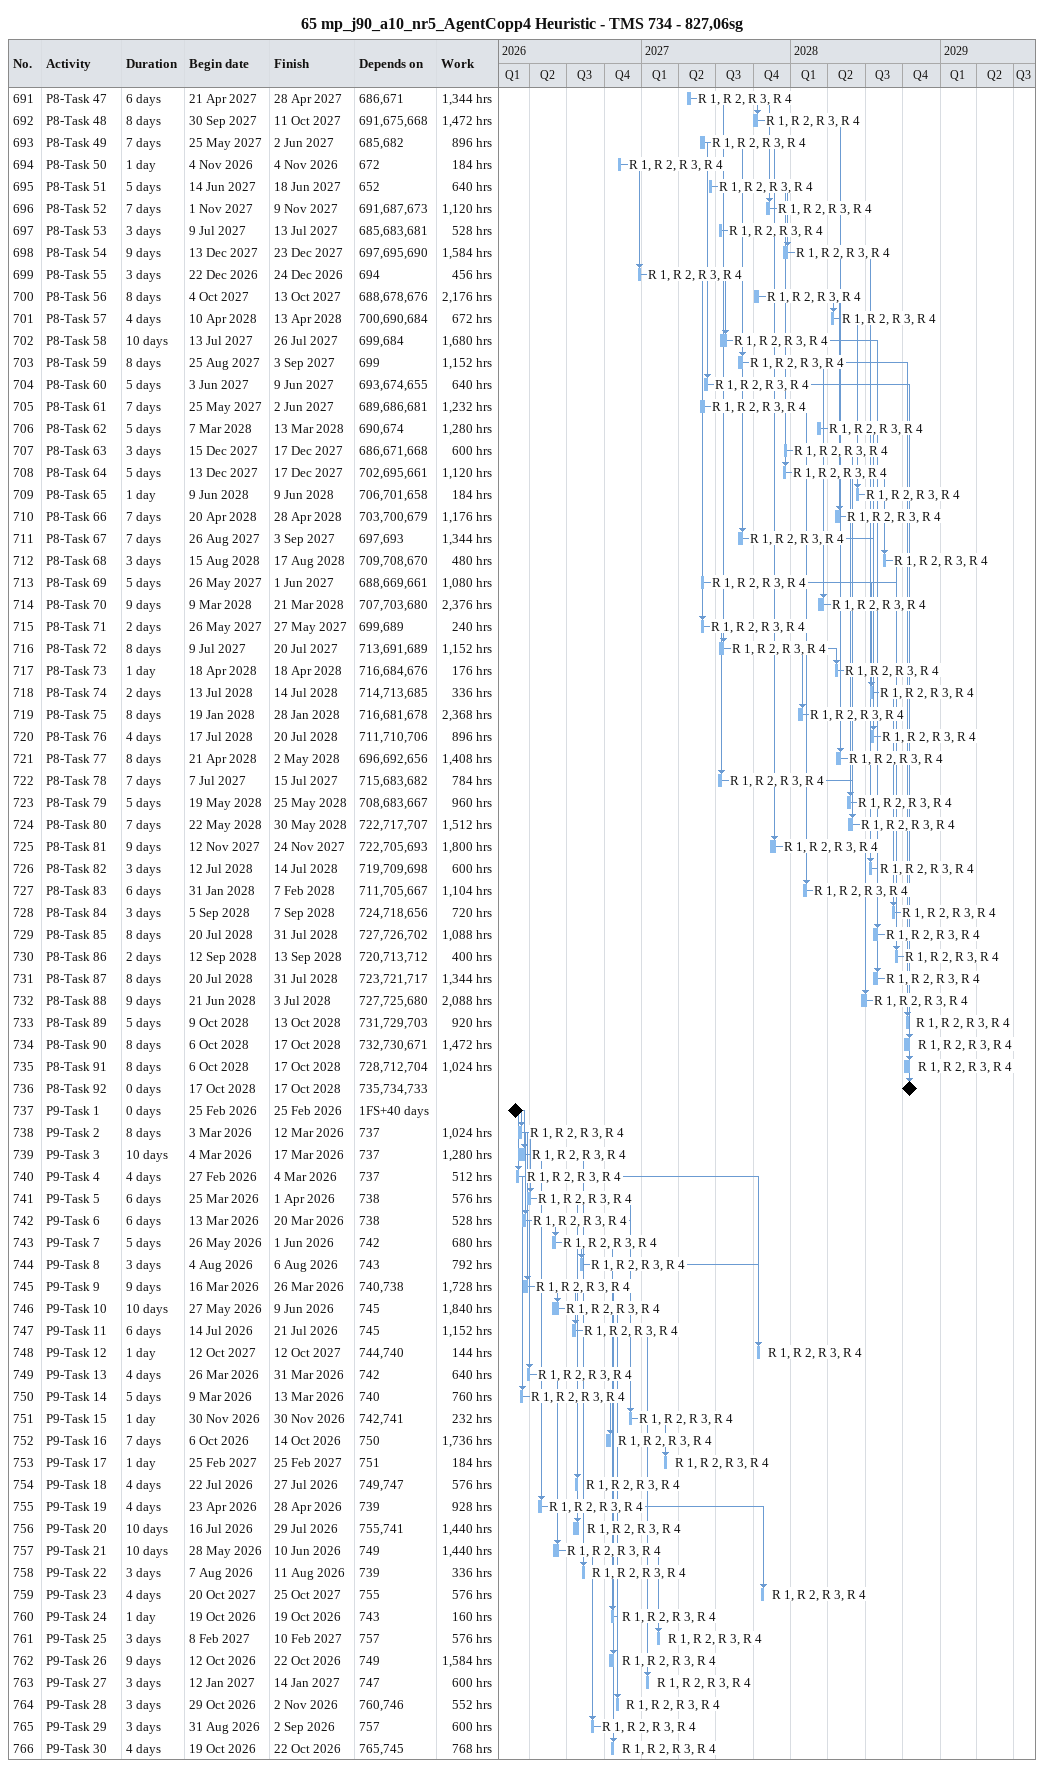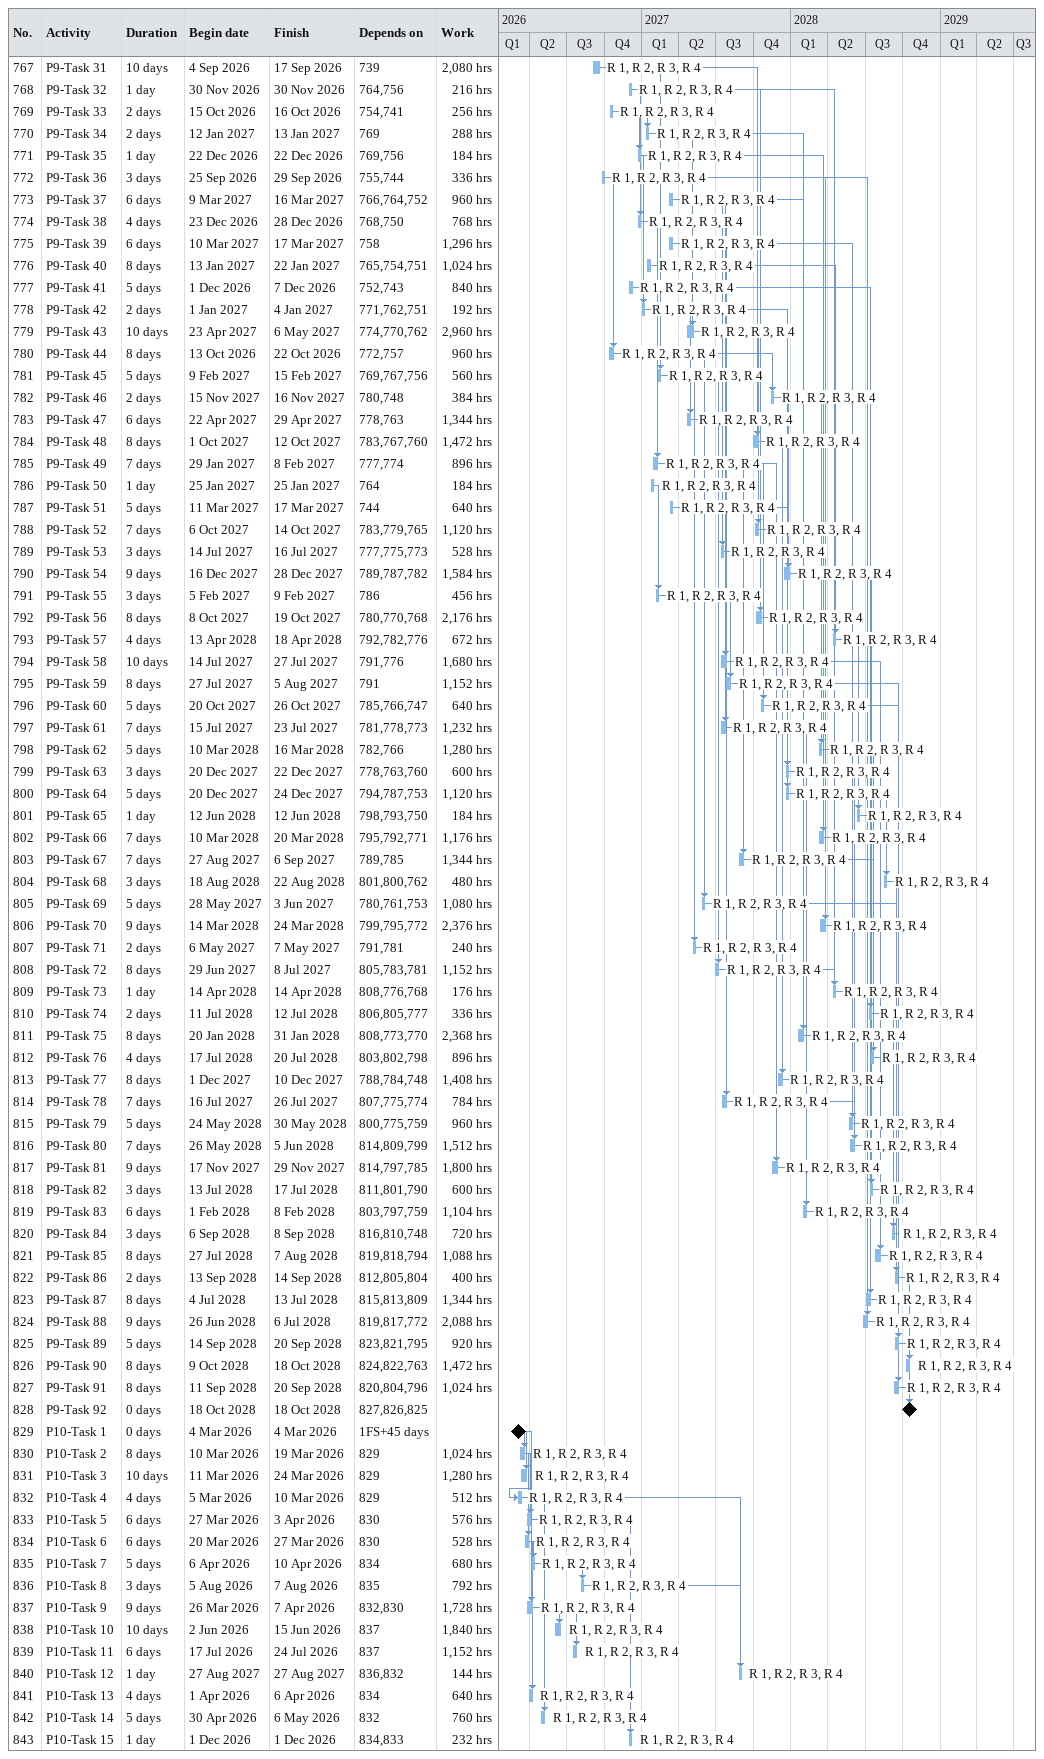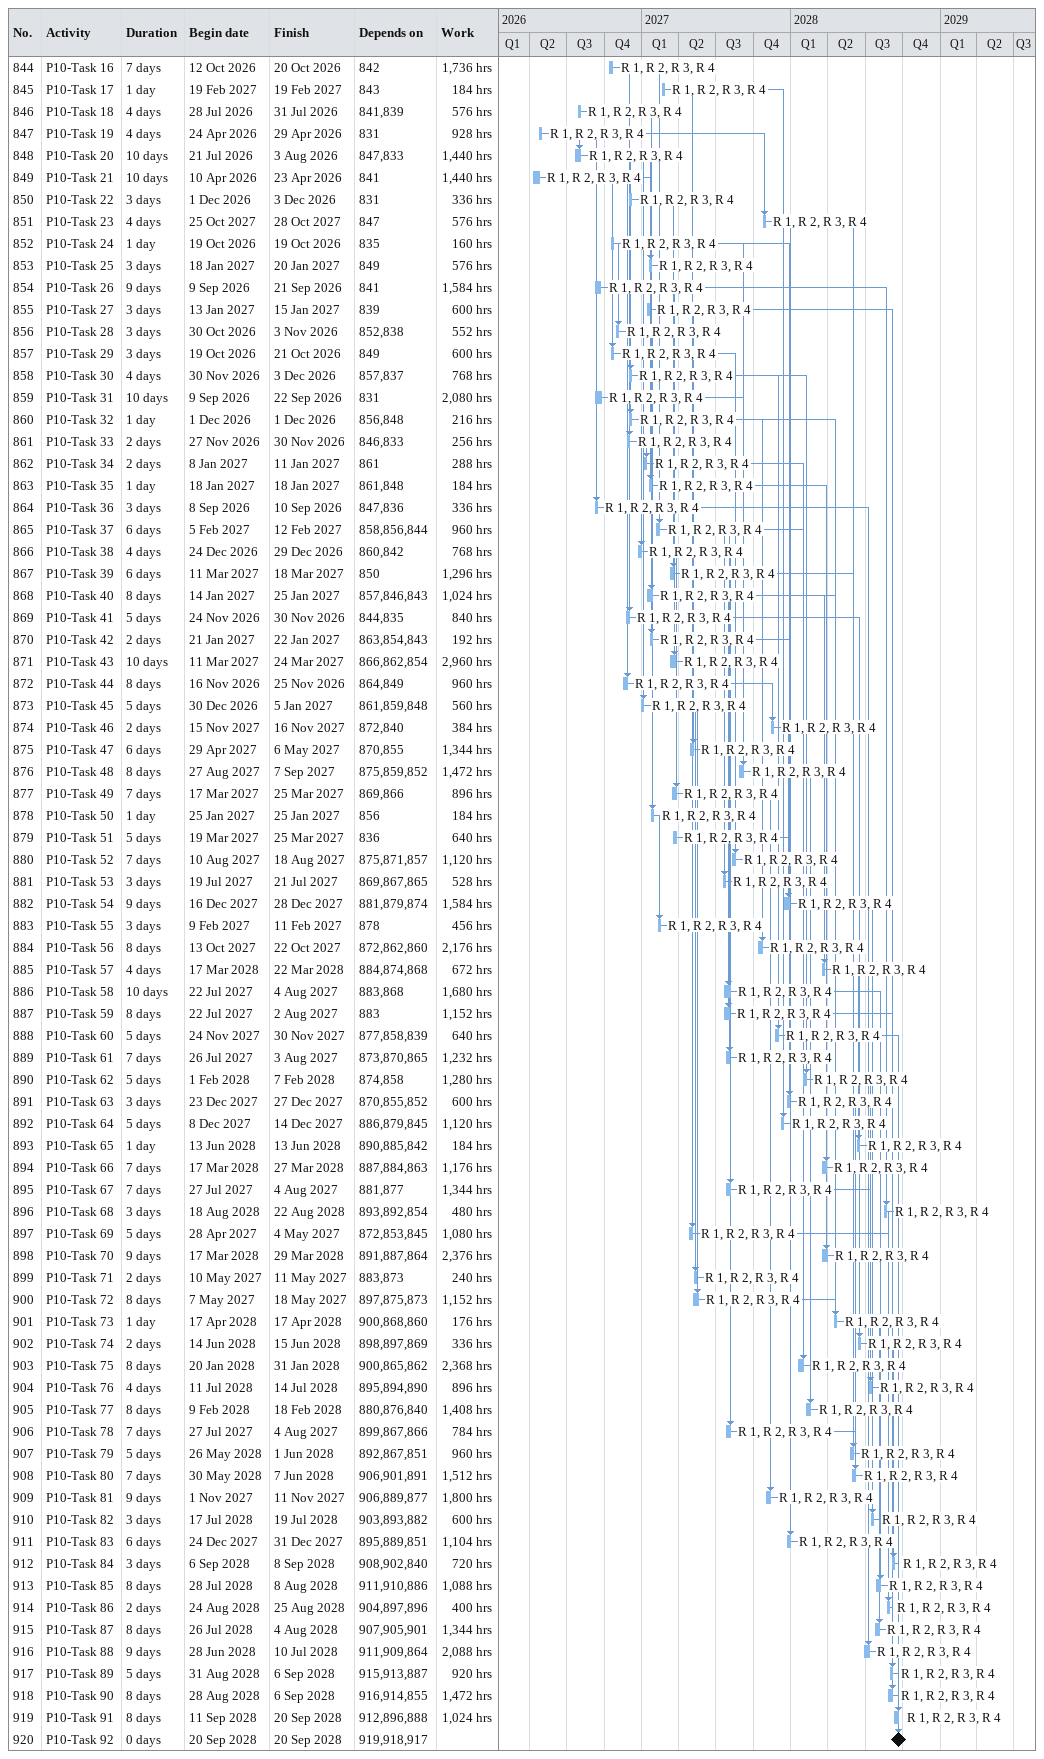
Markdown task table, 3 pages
65 mp_j90_a10_nr5_AgentCopp4 Heuristic - TMS 734 - 827,06sg

| ID | Task | Duration | Start | Finish | Predecessors | Resources | Work (h) |
|---|---|---|---|---|---|---|---|
| 691 | P8-Task 47 | 6d | 2027-04-21 | 2027-04-28 | 686, 671 | R 1, R 2, R 3, R 4 | 1344 |
| 692 | P8-Task 48 | 8d | 2027-09-30 | 2027-10-11 | 691, 675, 668 | R 1, R 2, R 3, R 4 | 1472 |
| 693 | P8-Task 49 | 7d | 2027-05-25 | 2027-06-02 | 685, 682 | R 1, R 2, R 3, R 4 | 896 |
| 694 | P8-Task 50 | 1d | 2026-11-04 | 2026-11-04 | 672 | R 1, R 2, R 3, R 4 | 184 |
| 695 | P8-Task 51 | 5d | 2027-06-14 | 2027-06-18 | 652 | R 1, R 2, R 3, R 4 | 640 |
| 696 | P8-Task 52 | 7d | 2027-11-01 | 2027-11-09 | 691, 687, 673 | R 1, R 2, R 3, R 4 | 1120 |
| 697 | P8-Task 53 | 3d | 2027-07-09 | 2027-07-13 | 685, 683, 681 | R 1, R 2, R 3, R 4 | 528 |
| 698 | P8-Task 54 | 9d | 2027-12-13 | 2027-12-23 | 697, 695, 690 | R 1, R 2, R 3, R 4 | 1584 |
| 699 | P8-Task 55 | 3d | 2026-12-22 | 2026-12-24 | 694 | R 1, R 2, R 3, R 4 | 456 |
| 700 | P8-Task 56 | 8d | 2027-10-04 | 2027-10-13 | 688, 678, 676 | R 1, R 2, R 3, R 4 | 2176 |
| 701 | P8-Task 57 | 4d | 2028-04-10 | 2028-04-13 | 700, 690, 684 | R 1, R 2, R 3, R 4 | 672 |
| 702 | P8-Task 58 | 10d | 2027-07-13 | 2027-07-26 | 699, 684 | R 1, R 2, R 3, R 4 | 1680 |
| 703 | P8-Task 59 | 8d | 2027-08-25 | 2027-09-03 | 699 | R 1, R 2, R 3, R 4 | 1152 |
| 704 | P8-Task 60 | 5d | 2027-06-03 | 2027-06-09 | 693, 674, 655 | R 1, R 2, R 3, R 4 | 640 |
| 705 | P8-Task 61 | 7d | 2027-05-25 | 2027-06-02 | 689, 686, 681 | R 1, R 2, R 3, R 4 | 1232 |
| 706 | P8-Task 62 | 5d | 2028-03-07 | 2028-03-13 | 690, 674 | R 1, R 2, R 3, R 4 | 1280 |
| 707 | P8-Task 63 | 3d | 2027-12-15 | 2027-12-17 | 686, 671, 668 | R 1, R 2, R 3, R 4 | 600 |
| 708 | P8-Task 64 | 5d | 2027-12-13 | 2027-12-17 | 702, 695, 661 | R 1, R 2, R 3, R 4 | 1120 |
| 709 | P8-Task 65 | 1d | 2028-06-09 | 2028-06-09 | 706, 701, 658 | R 1, R 2, R 3, R 4 | 184 |
| 710 | P8-Task 66 | 7d | 2028-04-20 | 2028-04-28 | 703, 700, 679 | R 1, R 2, R 3, R 4 | 1176 |
| 711 | P8-Task 67 | 7d | 2027-08-26 | 2027-09-03 | 697, 693 | R 1, R 2, R 3, R 4 | 1344 |
| 712 | P8-Task 68 | 3d | 2028-08-15 | 2028-08-17 | 709, 708, 670 | R 1, R 2, R 3, R 4 | 480 |
| 713 | P8-Task 69 | 5d | 2027-05-26 | 2027-06-01 | 688, 669, 661 | R 1, R 2, R 3, R 4 | 1080 |
| 714 | P8-Task 70 | 9d | 2028-03-09 | 2028-03-21 | 707, 703, 680 | R 1, R 2, R 3, R 4 | 2376 |
| 715 | P8-Task 71 | 2d | 2027-05-26 | 2027-05-27 | 699, 689 | R 1, R 2, R 3, R 4 | 240 |
| 716 | P8-Task 72 | 8d | 2027-07-09 | 2027-07-20 | 713, 691, 689 | R 1, R 2, R 3, R 4 | 1152 |
| 717 | P8-Task 73 | 1d | 2028-04-18 | 2028-04-18 | 716, 684, 676 | R 1, R 2, R 3, R 4 | 176 |
| 718 | P8-Task 74 | 2d | 2028-07-13 | 2028-07-14 | 714, 713, 685 | R 1, R 2, R 3, R 4 | 336 |
| 719 | P8-Task 75 | 8d | 2028-01-19 | 2028-01-28 | 716, 681, 678 | R 1, R 2, R 3, R 4 | 2368 |
| 720 | P8-Task 76 | 4d | 2028-07-17 | 2028-07-20 | 711, 710, 706 | R 1, R 2, R 3, R 4 | 896 |
| 721 | P8-Task 77 | 8d | 2028-04-21 | 2028-05-02 | 696, 692, 656 | R 1, R 2, R 3, R 4 | 1408 |
| 722 | P8-Task 78 | 7d | 2027-07-07 | 2027-07-15 | 715, 683, 682 | R 1, R 2, R 3, R 4 | 784 |
| 723 | P8-Task 79 | 5d | 2028-05-19 | 2028-05-25 | 708, 683, 667 | R 1, R 2, R 3, R 4 | 960 |
| 724 | P8-Task 80 | 7d | 2028-05-22 | 2028-05-30 | 722, 717, 707 | R 1, R 2, R 3, R 4 | 1512 |
| 725 | P8-Task 81 | 9d | 2027-11-12 | 2027-11-24 | 722, 705, 693 | R 1, R 2, R 3, R 4 | 1800 |
| 726 | P8-Task 82 | 3d | 2028-07-12 | 2028-07-14 | 719, 709, 698 | R 1, R 2, R 3, R 4 | 600 |
| 727 | P8-Task 83 | 6d | 2028-01-31 | 2028-02-07 | 711, 705, 667 | R 1, R 2, R 3, R 4 | 1104 |
| 728 | P8-Task 84 | 3d | 2028-09-05 | 2028-09-07 | 724, 718, 656 | R 1, R 2, R 3, R 4 | 720 |
| 729 | P8-Task 85 | 8d | 2028-07-20 | 2028-07-31 | 727, 726, 702 | R 1, R 2, R 3, R 4 | 1088 |
| 730 | P8-Task 86 | 2d | 2028-09-12 | 2028-09-13 | 720, 713, 712 | R 1, R 2, R 3, R 4 | 400 |
| 731 | P8-Task 87 | 8d | 2028-07-20 | 2028-07-31 | 723, 721, 717 | R 1, R 2, R 3, R 4 | 1344 |
| 732 | P8-Task 88 | 9d | 2028-06-21 | 2028-07-03 | 727, 725, 680 | R 1, R 2, R 3, R 4 | 2088 |
| 733 | P8-Task 89 | 5d | 2028-10-09 | 2028-10-13 | 731, 729, 703 | R 1, R 2, R 3, R 4 | 920 |
| 734 | P8-Task 90 | 8d | 2028-10-06 | 2028-10-17 | 732, 730, 671 | R 1, R 2, R 3, R 4 | 1472 |
| 735 | P8-Task 91 | 8d | 2028-10-06 | 2028-10-17 | 728, 712, 704 | R 1, R 2, R 3, R 4 | 1024 |
| 736 | P8-Task 92 | 0d | 2028-10-17 | 2028-10-17 | 735, 734, 733 |  |  |
| 737 | P9-Task 1 | 0d | 2026-02-25 | 2026-02-25 | 1FS+40d |  |  |
| 738 | P9-Task 2 | 8d | 2026-03-03 | 2026-03-12 | 737 | R 1, R 2, R 3, R 4 | 1024 |
| 739 | P9-Task 3 | 10d | 2026-03-04 | 2026-03-17 | 737 | R 1, R 2, R 3, R 4 | 1280 |
| 740 | P9-Task 4 | 4d | 2026-02-27 | 2026-03-04 | 737 | R 1, R 2, R 3, R 4 | 512 |
| 741 | P9-Task 5 | 6d | 2026-03-25 | 2026-04-01 | 738 | R 1, R 2, R 3, R 4 | 576 |
| 742 | P9-Task 6 | 6d | 2026-03-13 | 2026-03-20 | 738 | R 1, R 2, R 3, R 4 | 528 |
| 743 | P9-Task 7 | 5d | 2026-05-26 | 2026-06-01 | 742 | R 1, R 2, R 3, R 4 | 680 |
| 744 | P9-Task 8 | 3d | 2026-08-04 | 2026-08-06 | 743 | R 1, R 2, R 3, R 4 | 792 |
| 745 | P9-Task 9 | 9d | 2026-03-16 | 2026-03-26 | 740, 738 | R 1, R 2, R 3, R 4 | 1728 |
| 746 | P9-Task 10 | 10d | 2026-05-27 | 2026-06-09 | 745 | R 1, R 2, R 3, R 4 | 1840 |
| 747 | P9-Task 11 | 6d | 2026-07-14 | 2026-07-21 | 745 | R 1, R 2, R 3, R 4 | 1152 |
| 748 | P9-Task 12 | 1d | 2027-10-12 | 2027-10-12 | 744, 740 | R 1, R 2, R 3, R 4 | 144 |
| 749 | P9-Task 13 | 4d | 2026-03-26 | 2026-03-31 | 742 | R 1, R 2, R 3, R 4 | 640 |
| 750 | P9-Task 14 | 5d | 2026-03-09 | 2026-03-13 | 740 | R 1, R 2, R 3, R 4 | 760 |
| 751 | P9-Task 15 | 1d | 2026-11-30 | 2026-11-30 | 742, 741 | R 1, R 2, R 3, R 4 | 232 |
| 752 | P9-Task 16 | 7d | 2026-10-06 | 2026-10-14 | 750 | R 1, R 2, R 3, R 4 | 1736 |
| 753 | P9-Task 17 | 1d | 2027-02-25 | 2027-02-25 | 751 | R 1, R 2, R 3, R 4 | 184 |
| 754 | P9-Task 18 | 4d | 2026-07-22 | 2026-07-27 | 749, 747 | R 1, R 2, R 3, R 4 | 576 |
| 755 | P9-Task 19 | 4d | 2026-04-23 | 2026-04-28 | 739 | R 1, R 2, R 3, R 4 | 928 |
| 756 | P9-Task 20 | 10d | 2026-07-16 | 2026-07-29 | 755, 741 | R 1, R 2, R 3, R 4 | 1440 |
| 757 | P9-Task 21 | 10d | 2026-05-28 | 2026-06-10 | 749 | R 1, R 2, R 3, R 4 | 1440 |
| 758 | P9-Task 22 | 3d | 2026-08-07 | 2026-08-11 | 739 | R 1, R 2, R 3, R 4 | 336 |
| 759 | P9-Task 23 | 4d | 2027-10-20 | 2027-10-25 | 755 | R 1, R 2, R 3, R 4 | 576 |
| 760 | P9-Task 24 | 1d | 2026-10-19 | 2026-10-19 | 743 | R 1, R 2, R 3, R 4 | 160 |
| 761 | P9-Task 25 | 3d | 2027-02-08 | 2027-02-10 | 757 | R 1, R 2, R 3, R 4 | 576 |
| 762 | P9-Task 26 | 9d | 2026-10-12 | 2026-10-22 | 749 | R 1, R 2, R 3, R 4 | 1584 |
| 763 | P9-Task 27 | 3d | 2027-01-12 | 2027-01-14 | 747 | R 1, R 2, R 3, R 4 | 600 |
| 764 | P9-Task 28 | 3d | 2026-10-29 | 2026-11-02 | 760, 746 | R 1, R 2, R 3, R 4 | 552 |
| 765 | P9-Task 29 | 3d | 2026-08-31 | 2026-09-02 | 757 | R 1, R 2, R 3, R 4 | 600 |
| 766 | P9-Task 30 | 4d | 2026-10-19 | 2026-10-22 | 765, 745 | R 1, R 2, R 3, R 4 | 768 |
| 767 | P9-Task 31 | 10d | 2026-09-04 | 2026-09-17 | 739 | R 1, R 2, R 3, R 4 | 2080 |
| 768 | P9-Task 32 | 1d | 2026-11-30 | 2026-11-30 | 764, 756 | R 1, R 2, R 3, R 4 | 216 |
| 769 | P9-Task 33 | 2d | 2026-10-15 | 2026-10-16 | 754, 741 | R 1, R 2, R 3, R 4 | 256 |
| 770 | P9-Task 34 | 2d | 2027-01-12 | 2027-01-13 | 769 | R 1, R 2, R 3, R 4 | 288 |
| 771 | P9-Task 35 | 1d | 2026-12-22 | 2026-12-22 | 769, 756 | R 1, R 2, R 3, R 4 | 184 |
| 772 | P9-Task 36 | 3d | 2026-09-25 | 2026-09-29 | 755, 744 | R 1, R 2, R 3, R 4 | 336 |
| 773 | P9-Task 37 | 6d | 2027-03-09 | 2027-03-16 | 766, 764, 752 | R 1, R 2, R 3, R 4 | 960 |
| 774 | P9-Task 38 | 4d | 2026-12-23 | 2026-12-28 | 768, 750 | R 1, R 2, R 3, R 4 | 768 |
| 775 | P9-Task 39 | 6d | 2027-03-10 | 2027-03-17 | 758 | R 1, R 2, R 3, R 4 | 1296 |
| 776 | P9-Task 40 | 8d | 2027-01-13 | 2027-01-22 | 765, 754, 751 | R 1, R 2, R 3, R 4 | 1024 |
| 777 | P9-Task 41 | 5d | 2026-12-01 | 2026-12-07 | 752, 743 | R 1, R 2, R 3, R 4 | 840 |
| 778 | P9-Task 42 | 2d | 2027-01-01 | 2027-01-04 | 771, 762, 751 | R 1, R 2, R 3, R 4 | 192 |
| 779 | P9-Task 43 | 10d | 2027-04-23 | 2027-05-06 | 774, 770, 762 | R 1, R 2, R 3, R 4 | 2960 |
| 780 | P9-Task 44 | 8d | 2026-10-13 | 2026-10-22 | 772, 757 | R 1, R 2, R 3, R 4 | 960 |
| 781 | P9-Task 45 | 5d | 2027-02-09 | 2027-02-15 | 769, 767, 756 | R 1, R 2, R 3, R 4 | 560 |
| 782 | P9-Task 46 | 2d | 2027-11-15 | 2027-11-16 | 780, 748 | R 1, R 2, R 3, R 4 | 384 |
| 783 | P9-Task 47 | 6d | 2027-04-22 | 2027-04-29 | 778, 763 | R 1, R 2, R 3, R 4 | 1344 |
| 784 | P9-Task 48 | 8d | 2027-10-01 | 2027-10-12 | 783, 767, 760 | R 1, R 2, R 3, R 4 | 1472 |
| 785 | P9-Task 49 | 7d | 2027-01-29 | 2027-02-08 | 777, 774 | R 1, R 2, R 3, R 4 | 896 |
| 786 | P9-Task 50 | 1d | 2027-01-25 | 2027-01-25 | 764 | R 1, R 2, R 3, R 4 | 184 |
| 787 | P9-Task 51 | 5d | 2027-03-11 | 2027-03-17 | 744 | R 1, R 2, R 3, R 4 | 640 |
| 788 | P9-Task 52 | 7d | 2027-10-06 | 2027-10-14 | 783, 779, 765 | R 1, R 2, R 3, R 4 | 1120 |
| 789 | P9-Task 53 | 3d | 2027-07-14 | 2027-07-16 | 777, 775, 773 | R 1, R 2, R 3, R 4 | 528 |
| 790 | P9-Task 54 | 9d | 2027-12-16 | 2027-12-28 | 789, 787, 782 | R 1, R 2, R 3, R 4 | 1584 |
| 791 | P9-Task 55 | 3d | 2027-02-05 | 2027-02-09 | 786 | R 1, R 2, R 3, R 4 | 456 |
| 792 | P9-Task 56 | 8d | 2027-10-08 | 2027-10-19 | 780, 770, 768 | R 1, R 2, R 3, R 4 | 2176 |
| 793 | P9-Task 57 | 4d | 2028-04-13 | 2028-04-18 | 792, 782, 776 | R 1, R 2, R 3, R 4 | 672 |
| 794 | P9-Task 58 | 10d | 2027-07-14 | 2027-07-27 | 791, 776 | R 1, R 2, R 3, R 4 | 1680 |
| 795 | P9-Task 59 | 8d | 2027-07-27 | 2027-08-05 | 791 | R 1, R 2, R 3, R 4 | 1152 |
| 796 | P9-Task 60 | 5d | 2027-10-20 | 2027-10-26 | 785, 766, 747 | R 1, R 2, R 3, R 4 | 640 |
| 797 | P9-Task 61 | 7d | 2027-07-15 | 2027-07-23 | 781, 778, 773 | R 1, R 2, R 3, R 4 | 1232 |
| 798 | P9-Task 62 | 5d | 2028-03-10 | 2028-03-16 | 782, 766 | R 1, R 2, R 3, R 4 | 1280 |
| 799 | P9-Task 63 | 3d | 2027-12-20 | 2027-12-22 | 778, 763, 760 | R 1, R 2, R 3, R 4 | 600 |
| 800 | P9-Task 64 | 5d | 2027-12-20 | 2027-12-24 | 794, 787, 753 | R 1, R 2, R 3, R 4 | 1120 |
| 801 | P9-Task 65 | 1d | 2028-06-12 | 2028-06-12 | 798, 793, 750 | R 1, R 2, R 3, R 4 | 184 |
| 802 | P9-Task 66 | 7d | 2028-03-10 | 2028-03-20 | 795, 792, 771 | R 1, R 2, R 3, R 4 | 1176 |
| 803 | P9-Task 67 | 7d | 2027-08-27 | 2027-09-06 | 789, 785 | R 1, R 2, R 3, R 4 | 1344 |
| 804 | P9-Task 68 | 3d | 2028-08-18 | 2028-08-22 | 801, 800, 762 | R 1, R 2, R 3, R 4 | 480 |
| 805 | P9-Task 69 | 5d | 2027-05-28 | 2027-06-03 | 780, 761, 753 | R 1, R 2, R 3, R 4 | 1080 |
| 806 | P9-Task 70 | 9d | 2028-03-14 | 2028-03-24 | 799, 795, 772 | R 1, R 2, R 3, R 4 | 2376 |
| 807 | P9-Task 71 | 2d | 2027-05-06 | 2027-05-07 | 791, 781 | R 1, R 2, R 3, R 4 | 240 |
| 808 | P9-Task 72 | 8d | 2027-06-29 | 2027-07-08 | 805, 783, 781 | R 1, R 2, R 3, R 4 | 1152 |
| 809 | P9-Task 73 | 1d | 2028-04-14 | 2028-04-14 | 808, 776, 768 | R 1, R 2, R 3, R 4 | 176 |
| 810 | P9-Task 74 | 2d | 2028-07-11 | 2028-07-12 | 806, 805, 777 | R 1, R 2, R 3, R 4 | 336 |
| 811 | P9-Task 75 | 8d | 2028-01-20 | 2028-01-31 | 808, 773, 770 | R 1, R 2, R 3, R 4 | 2368 |
| 812 | P9-Task 76 | 4d | 2028-07-17 | 2028-07-20 | 803, 802, 798 | R 1, R 2, R 3, R 4 | 896 |
| 813 | P9-Task 77 | 8d | 2027-12-01 | 2027-12-10 | 788, 784, 748 | R 1, R 2, R 3, R 4 | 1408 |
| 814 | P9-Task 78 | 7d | 2027-07-16 | 2027-07-26 | 807, 775, 774 | R 1, R 2, R 3, R 4 | 784 |
| 815 | P9-Task 79 | 5d | 2028-05-24 | 2028-05-30 | 800, 775, 759 | R 1, R 2, R 3, R 4 | 960 |
| 816 | P9-Task 80 | 7d | 2028-05-26 | 2028-06-05 | 814, 809, 799 | R 1, R 2, R 3, R 4 | 1512 |
| 817 | P9-Task 81 | 9d | 2027-11-17 | 2027-11-29 | 814, 797, 785 | R 1, R 2, R 3, R 4 | 1800 |
| 818 | P9-Task 82 | 3d | 2028-07-13 | 2028-07-17 | 811, 801, 790 | R 1, R 2, R 3, R 4 | 600 |
| 819 | P9-Task 83 | 6d | 2028-02-01 | 2028-02-08 | 803, 797, 759 | R 1, R 2, R 3, R 4 | 1104 |
| 820 | P9-Task 84 | 3d | 2028-09-06 | 2028-09-08 | 816, 810, 748 | R 1, R 2, R 3, R 4 | 720 |
| 821 | P9-Task 85 | 8d | 2028-07-27 | 2028-08-07 | 819, 818, 794 | R 1, R 2, R 3, R 4 | 1088 |
| 822 | P9-Task 86 | 2d | 2028-09-13 | 2028-09-14 | 812, 805, 804 | R 1, R 2, R 3, R 4 | 400 |
| 823 | P9-Task 87 | 8d | 2028-07-04 | 2028-07-13 | 815, 813, 809 | R 1, R 2, R 3, R 4 | 1344 |
| 824 | P9-Task 88 | 9d | 2028-06-26 | 2028-07-06 | 819, 817, 772 | R 1, R 2, R 3, R 4 | 2088 |
| 825 | P9-Task 89 | 5d | 2028-09-14 | 2028-09-20 | 823, 821, 795 | R 1, R 2, R 3, R 4 | 920 |
| 826 | P9-Task 90 | 8d | 2028-10-09 | 2028-10-18 | 824, 822, 763 | R 1, R 2, R 3, R 4 | 1472 |
| 827 | P9-Task 91 | 8d | 2028-09-11 | 2028-09-20 | 820, 804, 796 | R 1, R 2, R 3, R 4 | 1024 |
| 828 | P9-Task 92 | 0d | 2028-10-18 | 2028-10-18 | 827, 826, 825 |  |  |
| 829 | P10-Task 1 | 0d | 2026-03-04 | 2026-03-04 | 1FS+45d |  |  |
| 830 | P10-Task 2 | 8d | 2026-03-10 | 2026-03-19 | 829 | R 1, R 2, R 3, R 4 | 1024 |
| 831 | P10-Task 3 | 10d | 2026-03-11 | 2026-03-24 | 829 | R 1, R 2, R 3, R 4 | 1280 |
| 832 | P10-Task 4 | 4d | 2026-03-05 | 2026-03-10 | 829 | R 1, R 2, R 3, R 4 | 512 |
| 833 | P10-Task 5 | 6d | 2026-03-27 | 2026-04-03 | 830 | R 1, R 2, R 3, R 4 | 576 |
| 834 | P10-Task 6 | 6d | 2026-03-20 | 2026-03-27 | 830 | R 1, R 2, R 3, R 4 | 528 |
| 835 | P10-Task 7 | 5d | 2026-04-06 | 2026-04-10 | 834 | R 1, R 2, R 3, R 4 | 680 |
| 836 | P10-Task 8 | 3d | 2026-08-05 | 2026-08-07 | 835 | R 1, R 2, R 3, R 4 | 792 |
| 837 | P10-Task 9 | 9d | 2026-03-26 | 2026-04-07 | 832, 830 | R 1, R 2, R 3, R 4 | 1728 |
| 838 | P10-Task 10 | 10d | 2026-06-02 | 2026-06-15 | 837 | R 1, R 2, R 3, R 4 | 1840 |
| 839 | P10-Task 11 | 6d | 2026-07-17 | 2026-07-24 | 837 | R 1, R 2, R 3, R 4 | 1152 |
| 840 | P10-Task 12 | 1d | 2027-08-27 | 2027-08-27 | 836, 832 | R 1, R 2, R 3, R 4 | 144 |
| 841 | P10-Task 13 | 4d | 2026-04-01 | 2026-04-06 | 834 | R 1, R 2, R 3, R 4 | 640 |
| 842 | P10-Task 14 | 5d | 2026-04-30 | 2026-05-06 | 832 | R 1, R 2, R 3, R 4 | 760 |
| 843 | P10-Task 15 | 1d | 2026-12-01 | 2026-12-01 | 834, 833 | R 1, R 2, R 3, R 4 | 232 |
| 844 | P10-Task 16 | 7d | 2026-10-12 | 2026-10-20 | 842 | R 1, R 2, R 3, R 4 | 1736 |
| 845 | P10-Task 17 | 1d | 2027-02-19 | 2027-02-19 | 843 | R 1, R 2, R 3, R 4 | 184 |
| 846 | P10-Task 18 | 4d | 2026-07-28 | 2026-07-31 | 841, 839 | R 1, R 2, R 3, R 4 | 576 |
| 847 | P10-Task 19 | 4d | 2026-04-24 | 2026-04-29 | 831 | R 1, R 2, R 3, R 4 | 928 |
| 848 | P10-Task 20 | 10d | 2026-07-21 | 2026-08-03 | 847, 833 | R 1, R 2, R 3, R 4 | 1440 |
| 849 | P10-Task 21 | 10d | 2026-04-10 | 2026-04-23 | 841 | R 1, R 2, R 3, R 4 | 1440 |
| 850 | P10-Task 22 | 3d | 2026-12-01 | 2026-12-03 | 831 | R 1, R 2, R 3, R 4 | 336 |
| 851 | P10-Task 23 | 4d | 2027-10-25 | 2027-10-28 | 847 | R 1, R 2, R 3, R 4 | 576 |
| 852 | P10-Task 24 | 1d | 2026-10-19 | 2026-10-19 | 835 | R 1, R 2, R 3, R 4 | 160 |
| 853 | P10-Task 25 | 3d | 2027-01-18 | 2027-01-20 | 849 | R 1, R 2, R 3, R 4 | 576 |
| 854 | P10-Task 26 | 9d | 2026-09-09 | 2026-09-21 | 841 | R 1, R 2, R 3, R 4 | 1584 |
| 855 | P10-Task 27 | 3d | 2027-01-13 | 2027-01-15 | 839 | R 1, R 2, R 3, R 4 | 600 |
| 856 | P10-Task 28 | 3d | 2026-10-30 | 2026-11-03 | 852, 838 | R 1, R 2, R 3, R 4 | 552 |
| 857 | P10-Task 29 | 3d | 2026-10-19 | 2026-10-21 | 849 | R 1, R 2, R 3, R 4 | 600 |
| 858 | P10-Task 30 | 4d | 2026-11-30 | 2026-12-03 | 857, 837 | R 1, R 2, R 3, R 4 | 768 |
| 859 | P10-Task 31 | 10d | 2026-09-09 | 2026-09-22 | 831 | R 1, R 2, R 3, R 4 | 2080 |
| 860 | P10-Task 32 | 1d | 2026-12-01 | 2026-12-01 | 856, 848 | R 1, R 2, R 3, R 4 | 216 |
| 861 | P10-Task 33 | 2d | 2026-11-27 | 2026-11-30 | 846, 833 | R 1, R 2, R 3, R 4 | 256 |
| 862 | P10-Task 34 | 2d | 2027-01-08 | 2027-01-11 | 861 | R 1, R 2, R 3, R 4 | 288 |
| 863 | P10-Task 35 | 1d | 2027-01-18 | 2027-01-18 | 861, 848 | R 1, R 2, R 3, R 4 | 184 |
| 864 | P10-Task 36 | 3d | 2026-09-08 | 2026-09-10 | 847, 836 | R 1, R 2, R 3, R 4 | 336 |
| 865 | P10-Task 37 | 6d | 2027-02-05 | 2027-02-12 | 858, 856, 844 | R 1, R 2, R 3, R 4 | 960 |
| 866 | P10-Task 38 | 4d | 2026-12-24 | 2026-12-29 | 860, 842 | R 1, R 2, R 3, R 4 | 768 |
| 867 | P10-Task 39 | 6d | 2027-03-11 | 2027-03-18 | 850 | R 1, R 2, R 3, R 4 | 1296 |
| 868 | P10-Task 40 | 8d | 2027-01-14 | 2027-01-25 | 857, 846, 843 | R 1, R 2, R 3, R 4 | 1024 |
| 869 | P10-Task 41 | 5d | 2026-11-24 | 2026-11-30 | 844, 835 | R 1, R 2, R 3, R 4 | 840 |
| 870 | P10-Task 42 | 2d | 2027-01-21 | 2027-01-22 | 863, 854, 843 | R 1, R 2, R 3, R 4 | 192 |
| 871 | P10-Task 43 | 10d | 2027-03-11 | 2027-03-24 | 866, 862, 854 | R 1, R 2, R 3, R 4 | 2960 |
| 872 | P10-Task 44 | 8d | 2026-11-16 | 2026-11-25 | 864, 849 | R 1, R 2, R 3, R 4 | 960 |
| 873 | P10-Task 45 | 5d | 2026-12-30 | 2027-01-05 | 861, 859, 848 | R 1, R 2, R 3, R 4 | 560 |
| 874 | P10-Task 46 | 2d | 2027-11-15 | 2027-11-16 | 872, 840 | R 1, R 2, R 3, R 4 | 384 |
| 875 | P10-Task 47 | 6d | 2027-04-29 | 2027-05-06 | 870, 855 | R 1, R 2, R 3, R 4 | 1344 |
| 876 | P10-Task 48 | 8d | 2027-08-27 | 2027-09-07 | 875, 859, 852 | R 1, R 2, R 3, R 4 | 1472 |
| 877 | P10-Task 49 | 7d | 2027-03-17 | 2027-03-25 | 869, 866 | R 1, R 2, R 3, R 4 | 896 |
| 878 | P10-Task 50 | 1d | 2027-01-25 | 2027-01-25 | 856 | R 1, R 2, R 3, R 4 | 184 |
| 879 | P10-Task 51 | 5d | 2027-03-19 | 2027-03-25 | 836 | R 1, R 2, R 3, R 4 | 640 |
| 880 | P10-Task 52 | 7d | 2027-08-10 | 2027-08-18 | 875, 871, 857 | R 1, R 2, R 3, R 4 | 1120 |
| 881 | P10-Task 53 | 3d | 2027-07-19 | 2027-07-21 | 869, 867, 865 | R 1, R 2, R 3, R 4 | 528 |
| 882 | P10-Task 54 | 9d | 2027-12-16 | 2027-12-28 | 881, 879, 874 | R 1, R 2, R 3, R 4 | 1584 |
| 883 | P10-Task 55 | 3d | 2027-02-09 | 2027-02-11 | 878 | R 1, R 2, R 3, R 4 | 456 |
| 884 | P10-Task 56 | 8d | 2027-10-13 | 2027-10-22 | 872, 862, 860 | R 1, R 2, R 3, R 4 | 2176 |
| 885 | P10-Task 57 | 4d | 2028-03-17 | 2028-03-22 | 884, 874, 868 | R 1, R 2, R 3, R 4 | 672 |
| 886 | P10-Task 58 | 10d | 2027-07-22 | 2027-08-04 | 883, 868 | R 1, R 2, R 3, R 4 | 1680 |
| 887 | P10-Task 59 | 8d | 2027-07-22 | 2027-08-02 | 883 | R 1, R 2, R 3, R 4 | 1152 |
| 888 | P10-Task 60 | 5d | 2027-11-24 | 2027-11-30 | 877, 858, 839 | R 1, R 2, R 3, R 4 | 640 |
| 889 | P10-Task 61 | 7d | 2027-07-26 | 2027-08-03 | 873, 870, 865 | R 1, R 2, R 3, R 4 | 1232 |
| 890 | P10-Task 62 | 5d | 2028-02-01 | 2028-02-07 | 874, 858 | R 1, R 2, R 3, R 4 | 1280 |
| 891 | P10-Task 63 | 3d | 2027-12-23 | 2027-12-27 | 870, 855, 852 | R 1, R 2, R 3, R 4 | 600 |
| 892 | P10-Task 64 | 5d | 2027-12-08 | 2027-12-14 | 886, 879, 845 | R 1, R 2, R 3, R 4 | 1120 |
| 893 | P10-Task 65 | 1d | 2028-06-13 | 2028-06-13 | 890, 885, 842 | R 1, R 2, R 3, R 4 | 184 |
| 894 | P10-Task 66 | 7d | 2028-03-17 | 2028-03-27 | 887, 884, 863 | R 1, R 2, R 3, R 4 | 1176 |
| 895 | P10-Task 67 | 7d | 2027-07-27 | 2027-08-04 | 881, 877 | R 1, R 2, R 3, R 4 | 1344 |
| 896 | P10-Task 68 | 3d | 2028-08-18 | 2028-08-22 | 893, 892, 854 | R 1, R 2, R 3, R 4 | 480 |
| 897 | P10-Task 69 | 5d | 2027-04-28 | 2027-05-04 | 872, 853, 845 | R 1, R 2, R 3, R 4 | 1080 |
| 898 | P10-Task 70 | 9d | 2028-03-17 | 2028-03-29 | 891, 887, 864 | R 1, R 2, R 3, R 4 | 2376 |
| 899 | P10-Task 71 | 2d | 2027-05-10 | 2027-05-11 | 883, 873 | R 1, R 2, R 3, R 4 | 240 |
| 900 | P10-Task 72 | 8d | 2027-05-07 | 2027-05-18 | 897, 875, 873 | R 1, R 2, R 3, R 4 | 1152 |
| 901 | P10-Task 73 | 1d | 2028-04-17 | 2028-04-17 | 900, 868, 860 | R 1, R 2, R 3, R 4 | 176 |
| 902 | P10-Task 74 | 2d | 2028-06-14 | 2028-06-15 | 898, 897, 869 | R 1, R 2, R 3, R 4 | 336 |
| 903 | P10-Task 75 | 8d | 2028-01-20 | 2028-01-31 | 900, 865, 862 | R 1, R 2, R 3, R 4 | 2368 |
| 904 | P10-Task 76 | 4d | 2028-07-11 | 2028-07-14 | 895, 894, 890 | R 1, R 2, R 3, R 4 | 896 |
| 905 | P10-Task 77 | 8d | 2028-02-09 | 2028-02-18 | 880, 876, 840 | R 1, R 2, R 3, R 4 | 1408 |
| 906 | P10-Task 78 | 7d | 2027-07-27 | 2027-08-04 | 899, 867, 866 | R 1, R 2, R 3, R 4 | 784 |
| 907 | P10-Task 79 | 5d | 2028-05-26 | 2028-06-01 | 892, 867, 851 | R 1, R 2, R 3, R 4 | 960 |
| 908 | P10-Task 80 | 7d | 2028-05-30 | 2028-06-07 | 906, 901, 891 | R 1, R 2, R 3, R 4 | 1512 |
| 909 | P10-Task 81 | 9d | 2027-11-01 | 2027-11-11 | 906, 889, 877 | R 1, R 2, R 3, R 4 | 1800 |
| 910 | P10-Task 82 | 3d | 2028-07-17 | 2028-07-19 | 903, 893, 882 | R 1, R 2, R 3, R 4 | 600 |
| 911 | P10-Task 83 | 6d | 2027-12-24 | 2027-12-31 | 895, 889, 851 | R 1, R 2, R 3, R 4 | 1104 |
| 912 | P10-Task 84 | 3d | 2028-09-06 | 2028-09-08 | 908, 902, 840 | R 1, R 2, R 3, R 4 | 720 |
| 913 | P10-Task 85 | 8d | 2028-07-28 | 2028-08-08 | 911, 910, 886 | R 1, R 2, R 3, R 4 | 1088 |
| 914 | P10-Task 86 | 2d | 2028-08-24 | 2028-08-25 | 904, 897, 896 | R 1, R 2, R 3, R 4 | 400 |
| 915 | P10-Task 87 | 8d | 2028-07-26 | 2028-08-04 | 907, 905, 901 | R 1, R 2, R 3, R 4 | 1344 |
| 916 | P10-Task 88 | 9d | 2028-06-28 | 2028-07-10 | 911, 909, 864 | R 1, R 2, R 3, R 4 | 2088 |
| 917 | P10-Task 89 | 5d | 2028-08-31 | 2028-09-06 | 915, 913, 887 | R 1, R 2, R 3, R 4 | 920 |
| 918 | P10-Task 90 | 8d | 2028-08-28 | 2028-09-06 | 916, 914, 855 | R 1, R 2, R 3, R 4 | 1472 |
| 919 | P10-Task 91 | 8d | 2028-09-11 | 2028-09-20 | 912, 896, 888 | R 1, R 2, R 3, R 4 | 1024 |
| 920 | P10-Task 92 | 0d | 2028-09-20 | 2028-09-20 | 919, 918, 917 |  |  |
